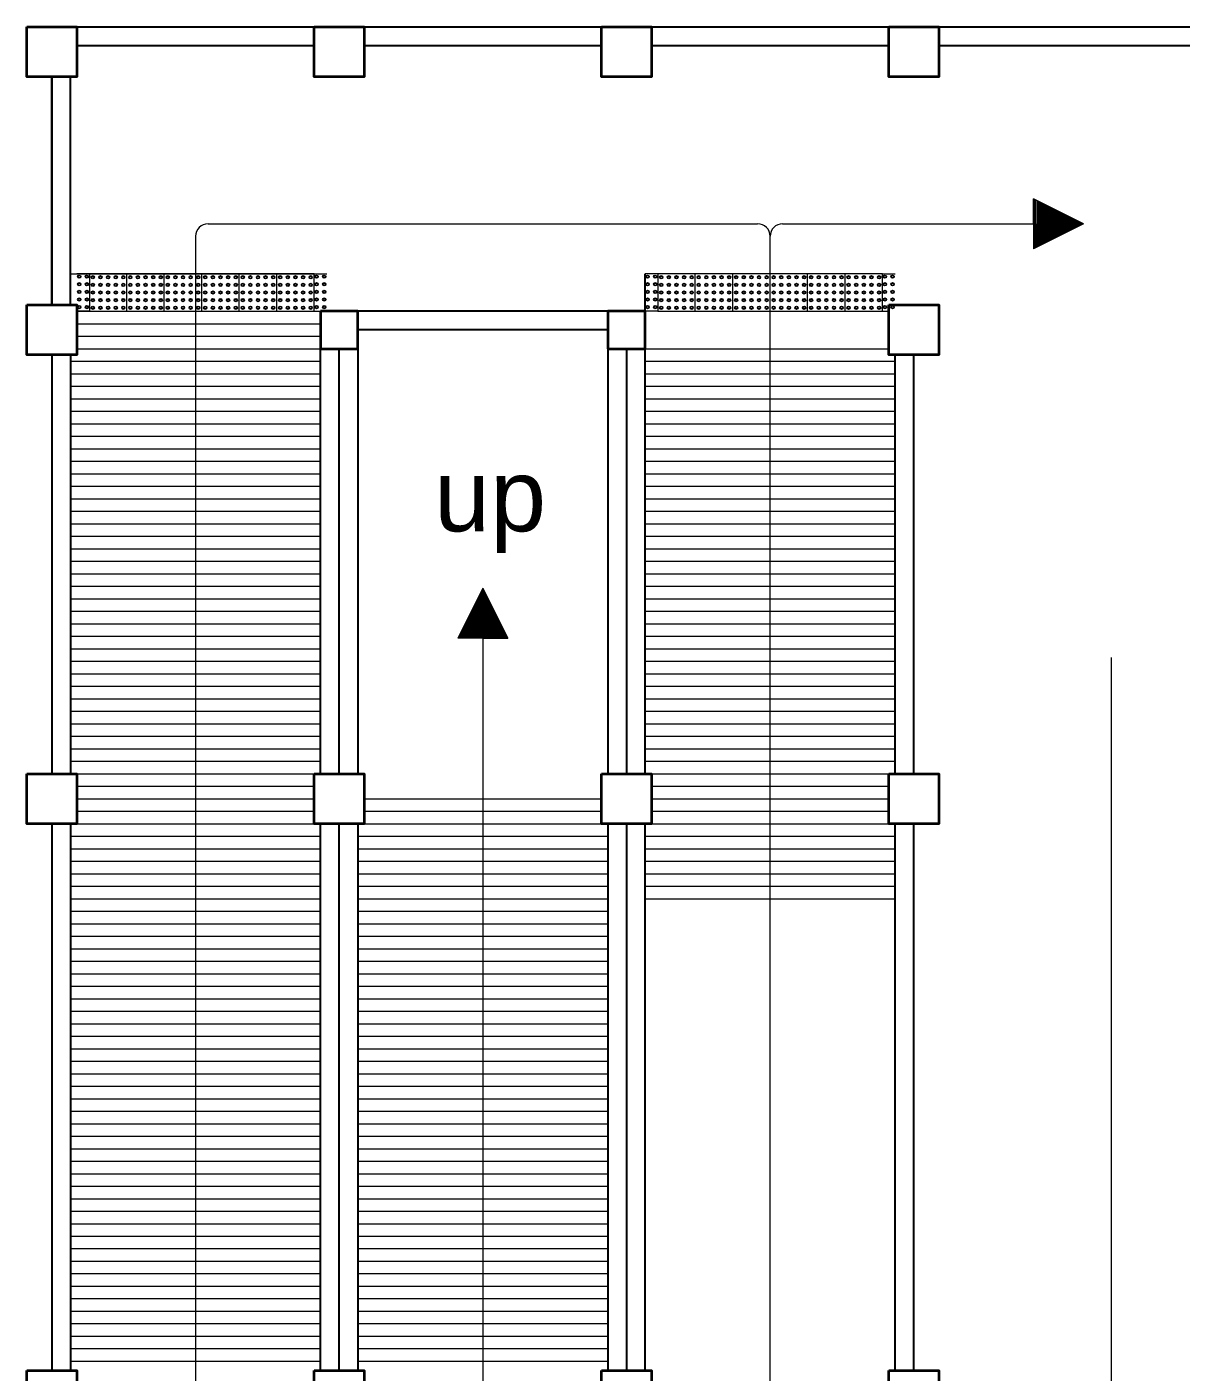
# Model space of a CAD drawing. Header units: millimetres. Extents: x 5 to 430, y 3 to 339.
# Drawn here: x 232.23 to 241.47, y 198.91 to 209.67 of the extents above; entities that cross this region are included whole.
import ezdxf

# ---------------------------------------------------------------- set-up
doc = ezdxf.new("R2010")
doc.units = ezdxf.units.MM
doc.header["$MEASUREMENT"] = 0
doc.styles.add('SWISSLT175', font='swissl.ttf', dxfattribs={"height": 0.175})

msp = doc.modelspace()

# ---------------------------------------------------------------- linework, layer by layer
at = {"color": 8, "lineweight": 25}
for p, q in [((232.631, 209.668), (237.231, 209.668)), ((237.231, 209.668), (242.531, 209.668)), ((232.631, 209.518), (234.531, 209.518)), ((234.931, 209.518), (236.831, 209.518)), ((237.231, 209.518), (239.131, 209.518)), ((239.531, 209.518), (242.531, 209.518)), ((232.431, 209.268), (232.431, 207.443)), ((232.431, 207.443), (232.431, 209.268)), ((232.581, 207.443), (232.581, 209.268)), ((237.181, 203.693), (237.181, 207.693)), ((236.881, 207.393), (234.881, 207.393)), ((236.881, 207.393), (236.881, 203.693)), ((236.881, 207.243), (234.881, 207.243)), ((234.581, 203.693), (234.581, 207.093)), ((234.731, 203.693), (234.731, 207.093)), ((234.881, 207.093), (234.881, 203.693)), ((237.031, 207.093), (237.031, 203.693)), ((232.431, 207.043), (232.431, 203.693)), ((232.581, 207.043), (232.581, 203.693)), ((239.181, 203.693), (239.181, 207.043)), ((239.331, 203.693), (239.331, 207.043)), ((232.431, 203.293), (232.431, 198.918)), ((232.581, 203.293), (232.581, 198.918)), ((234.581, 198.918), (234.581, 203.293)), ((234.731, 198.918), (234.731, 203.293)), ((234.881, 203.293), (234.881, 198.918)), ((236.881, 203.293), (236.881, 198.918)), ((237.031, 203.293), (237.031, 198.918)), ((237.181, 198.918), (237.181, 203.293)), ((239.181, 198.918), (239.181, 203.293)), ((239.331, 198.918), (239.331, 203.293))]:
    msp.add_line(p, q, dxfattribs=at)
at = {"color": 8, "lineweight": 9}
for p, q in [((240.289, 208.093), (240.289, 208.293)), ((240.689, 208.093), (240.289, 208.293)), ((240.299, 208.093), (240.299, 208.288)), ((240.309, 208.093), (240.309, 208.283)), ((240.319, 208.278), (240.319, 208.093)), ((240.329, 208.273), (240.329, 208.093)), ((240.339, 208.268), (240.339, 208.093)), ((240.349, 208.263), (240.349, 208.093)), ((240.359, 208.258), (240.359, 208.093)), ((240.369, 208.253), (240.369, 208.093)), ((240.379, 208.248), (240.379, 208.093)), ((240.379, 208.248), (240.379, 208.093)), ((240.389, 208.243), (240.389, 208.093)), ((240.399, 208.238), (240.399, 208.093)), ((240.409, 208.233), (240.409, 208.093)), ((240.419, 208.228), (240.419, 208.093)), ((240.429, 208.223), (240.429, 208.093)), ((240.439, 208.218), (240.439, 208.093)), ((240.449, 208.213), (240.449, 208.093)), ((240.459, 208.208), (240.459, 208.093)), ((240.469, 208.203), (240.469, 208.093)), ((240.479, 208.198), (240.479, 208.093)), ((240.489, 208.193), (240.489, 208.093)), ((240.499, 208.188), (240.499, 208.093)), ((240.509, 208.183), (240.509, 208.093)), ((240.519, 208.178), (240.519, 208.093)), ((240.529, 208.173), (240.529, 208.093)), ((240.539, 208.168), (240.539, 208.093)), ((240.549, 208.163), (240.549, 208.093)), ((240.559, 208.158), (240.559, 208.093)), ((240.569, 208.153), (240.569, 208.093)), ((240.579, 208.148), (240.579, 208.093)), ((233.681, 208.093), (238.081, 208.093)), ((238.281, 208.093), (240.289, 208.093)), ((240.289, 208.093), (240.289, 207.893)), ((240.689, 208.093), (240.289, 207.893)), ((240.299, 208.093), (240.299, 207.898)), ((240.309, 208.093), (240.309, 207.903)), ((240.319, 208.093), (240.319, 207.908)), ((240.329, 208.093), (240.329, 207.913)), ((240.339, 208.093), (240.339, 207.918)), ((240.349, 208.093), (240.349, 207.923)), ((240.359, 208.093), (240.359, 207.928)), ((240.369, 208.093), (240.369, 207.933)), ((240.379, 208.093), (240.379, 207.938)), ((240.379, 208.093), (240.379, 207.938)), ((240.389, 208.093), (240.389, 207.943)), ((240.399, 208.093), (240.399, 207.948)), ((240.409, 208.093), (240.409, 207.953)), ((240.419, 208.093), (240.419, 207.958)), ((240.429, 208.093), (240.429, 207.963)), ((240.439, 208.093), (240.439, 207.968)), ((240.449, 208.093), (240.449, 207.973)), ((240.459, 208.093), (240.459, 207.978)), ((240.469, 208.093), (240.469, 207.983)), ((240.479, 208.093), (240.479, 207.988)), ((240.489, 208.093), (240.489, 207.993)), ((240.499, 208.093), (240.499, 207.998)), ((240.509, 208.093), (240.509, 208.003)), ((240.519, 208.093), (240.519, 208.008)), ((240.529, 208.093), (240.529, 208.013)), ((240.539, 208.093), (240.539, 208.018)), ((240.549, 208.093), (240.549, 208.023)), ((240.559, 208.093), (240.559, 208.028)), ((240.569, 208.093), (240.569, 208.033)), ((240.579, 208.093), (240.579, 208.038)), ((240.589, 208.143), (240.589, 208.093)), ((240.589, 208.093), (240.589, 208.043)), ((240.599, 208.138), (240.599, 208.093)), ((240.599, 208.093), (240.599, 208.048)), ((240.609, 208.133), (240.609, 208.093)), ((240.609, 208.093), (240.609, 208.053)), ((240.619, 208.128), (240.619, 208.093)), ((240.619, 208.093), (240.619, 208.058)), ((240.629, 208.123), (240.629, 208.093)), ((240.629, 208.093), (240.629, 208.063)), ((240.639, 208.118), (240.639, 208.093)), ((240.639, 208.093), (240.639, 208.068)), ((240.649, 208.113), (240.649, 208.093)), ((240.649, 208.093), (240.649, 208.073)), ((240.659, 208.108), (240.659, 208.093)), ((240.659, 208.093), (240.659, 208.078)), ((240.669, 208.103), (240.669, 208.093)), ((240.669, 208.093), (240.669, 208.083)), ((240.679, 208.098), (240.679, 208.093)), ((240.679, 208.093), (240.679, 208.088)), ((233.581, 207.993), (233.581, 194.793)), ((238.181, 195.093), (238.181, 207.993)), ((232.581, 207.693), (234.581, 207.693)), ((232.731, 207.693), (232.631, 207.693)), ((233.031, 207.693), (232.731, 207.693)), ((232.731, 207.693), (232.731, 207.393)), ((233.031, 207.393), (233.031, 207.693)), ((233.331, 207.693), (233.031, 207.693)), ((233.331, 207.393), (233.331, 207.693)), ((233.631, 207.693), (233.331, 207.693)), ((233.631, 207.393), (233.631, 207.693)), ((233.931, 207.693), (233.631, 207.693)), ((233.931, 207.393), (233.931, 207.693)), ((234.231, 207.693), (233.931, 207.693)), ((234.231, 207.393), (234.231, 207.693)), ((234.531, 207.693), (234.231, 207.693)), ((234.531, 207.393), (234.531, 207.693)), ((234.531, 207.693), (234.631, 207.693)), ((237.281, 207.693), (237.181, 207.693)), ((237.581, 207.693), (237.281, 207.693)), ((237.281, 207.693), (237.281, 207.393)), ((237.581, 207.393), (237.581, 207.693)), ((237.881, 207.693), (237.581, 207.693)), ((237.881, 207.393), (237.881, 207.693)), ((238.181, 207.693), (237.881, 207.693)), ((238.181, 207.393), (238.181, 207.693)), ((238.481, 207.693), (238.181, 207.693)), ((238.481, 207.393), (238.481, 207.693)), ((238.781, 207.693), (238.481, 207.693)), ((238.781, 207.393), (238.781, 207.693)), ((239.081, 207.693), (238.781, 207.693)), ((239.081, 207.393), (239.081, 207.693)), ((239.081, 207.693), (239.181, 207.693)), ((232.731, 207.393), (232.631, 207.393)), ((232.631, 207.393), (234.531, 207.393)), ((232.631, 207.293), (234.581, 207.293)), ((232.731, 207.393), (233.031, 207.393)), ((233.031, 207.393), (233.331, 207.393)), ((233.331, 207.393), (233.631, 207.393)), ((233.631, 207.393), (233.931, 207.393)), ((233.931, 207.393), (234.231, 207.393)), ((234.231, 207.393), (234.531, 207.393)), ((234.531, 207.393), (234.581, 207.393)), ((237.281, 207.393), (237.181, 207.393)), ((237.281, 207.393), (237.581, 207.393)), ((237.581, 207.393), (237.881, 207.393)), ((237.881, 207.393), (238.181, 207.393)), ((238.181, 207.393), (238.481, 207.393)), ((238.481, 207.393), (238.781, 207.393)), ((238.781, 207.393), (239.081, 207.393)), ((239.081, 207.393), (239.131, 207.393)), ((232.631, 207.193), (234.581, 207.193)), ((232.631, 207.093), (234.581, 207.093)), ((237.181, 207.093), (239.131, 207.093)), ((232.581, 206.993), (234.581, 206.993)), ((237.181, 206.993), (239.181, 206.993)), ((232.581, 206.893), (234.581, 206.893)), ((237.181, 206.893), (239.181, 206.893)), ((232.581, 206.793), (234.581, 206.793)), ((237.181, 206.793), (239.181, 206.793)), ((232.581, 206.693), (234.581, 206.693)), ((237.181, 206.693), (239.181, 206.693)), ((232.581, 206.593), (234.581, 206.593)), ((237.181, 206.593), (239.181, 206.593)), ((232.581, 206.493), (234.581, 206.493)), ((237.181, 206.493), (239.181, 206.493)), ((232.581, 206.393), (234.581, 206.393)), ((237.181, 206.393), (239.181, 206.393)), ((232.581, 206.293), (234.581, 206.293)), ((237.181, 206.293), (239.181, 206.293)), ((232.581, 206.193), (234.581, 206.193)), ((237.181, 206.193), (239.181, 206.193)), ((232.581, 206.093), (234.581, 206.093)), ((237.181, 206.093), (239.181, 206.093)), ((232.581, 205.993), (234.581, 205.993)), ((232.581, 205.893), (234.581, 205.893)), ((237.181, 205.993), (239.181, 205.993)), ((237.181, 205.893), (239.181, 205.893)), ((232.581, 205.793), (234.581, 205.793)), ((237.181, 205.793), (239.181, 205.793)), ((232.581, 205.693), (234.581, 205.693)), ((237.181, 205.693), (239.181, 205.693)), ((232.581, 205.593), (234.581, 205.593)), ((237.181, 205.593), (239.181, 205.593)), ((232.581, 205.493), (234.581, 205.493)), ((237.181, 205.493), (239.181, 205.493)), ((232.581, 205.393), (234.581, 205.393)), ((237.181, 205.393), (239.181, 205.393)), ((232.581, 205.293), (234.581, 205.293)), ((237.181, 205.293), (239.181, 205.293)), ((232.581, 205.193), (234.581, 205.193)), ((235.881, 205.177), (235.681, 204.777)), ((235.861, 205.137), (235.881, 205.137)), ((235.866, 205.147), (235.881, 205.147)), ((235.871, 205.157), (235.881, 205.157)), ((235.876, 205.167), (235.881, 205.167)), ((235.881, 205.177), (235.881, 194.193)), ((235.881, 205.177), (236.081, 204.777)), ((235.881, 205.167), (235.886, 205.167)), ((235.881, 205.157), (235.891, 205.157)), ((235.881, 205.147), (235.896, 205.147)), ((235.881, 205.137), (235.901, 205.137)), ((237.181, 205.193), (239.181, 205.193)), ((232.581, 205.093), (234.581, 205.093)), ((235.806, 205.027), (235.881, 205.027)), ((235.811, 205.037), (235.881, 205.037)), ((235.816, 205.047), (235.881, 205.047)), ((235.821, 205.057), (235.881, 205.057)), ((235.826, 205.067), (235.881, 205.067)), ((235.831, 205.077), (235.881, 205.077)), ((235.836, 205.087), (235.881, 205.087)), ((235.841, 205.097), (235.881, 205.097)), ((235.846, 205.107), (235.881, 205.107)), ((235.851, 205.117), (235.881, 205.117)), ((235.856, 205.127), (235.881, 205.127)), ((235.881, 205.127), (235.906, 205.127)), ((235.881, 205.117), (235.911, 205.117)), ((235.881, 205.107), (235.916, 205.107)), ((235.881, 205.097), (235.921, 205.097)), ((235.881, 205.087), (235.926, 205.087)), ((235.881, 205.077), (235.931, 205.077)), ((235.881, 205.067), (235.936, 205.067)), ((235.881, 205.057), (235.941, 205.057)), ((235.881, 205.047), (235.946, 205.047)), ((235.881, 205.037), (235.951, 205.037)), ((235.881, 205.027), (235.956, 205.027)), ((237.181, 205.093), (239.181, 205.093)), ((232.581, 204.993), (234.581, 204.993)), ((235.756, 204.927), (235.881, 204.927)), ((235.761, 204.937), (235.881, 204.937)), ((235.766, 204.947), (235.881, 204.947)), ((235.771, 204.957), (235.881, 204.957)), ((235.776, 204.967), (235.881, 204.967)), ((235.781, 204.977), (235.881, 204.977)), ((235.786, 204.987), (235.881, 204.987)), ((235.791, 204.997), (235.881, 204.997)), ((235.796, 205.007), (235.881, 205.007)), ((235.801, 205.017), (235.881, 205.017)), ((235.881, 205.017), (235.961, 205.017)), ((235.881, 205.007), (235.966, 205.007)), ((235.881, 204.997), (235.971, 204.997)), ((235.881, 204.987), (235.976, 204.987)), ((235.881, 204.977), (235.981, 204.977)), ((235.881, 204.967), (235.986, 204.967)), ((235.881, 204.957), (235.991, 204.957)), ((235.881, 204.947), (235.996, 204.947)), ((235.881, 204.937), (236.001, 204.937)), ((235.881, 204.927), (236.006, 204.927)), ((237.181, 204.993), (239.181, 204.993)), ((232.581, 204.893), (234.581, 204.893)), ((235.701, 204.817), (235.881, 204.817)), ((235.706, 204.827), (235.881, 204.827)), ((235.711, 204.837), (235.881, 204.837)), ((235.716, 204.847), (235.881, 204.847)), ((235.721, 204.857), (235.881, 204.857)), ((235.726, 204.867), (235.881, 204.867)), ((235.726, 204.867), (235.881, 204.867)), ((235.731, 204.877), (235.881, 204.877)), ((235.736, 204.887), (235.881, 204.887)), ((235.741, 204.897), (235.881, 204.897)), ((235.746, 204.907), (235.881, 204.907)), ((235.751, 204.917), (235.881, 204.917)), ((235.881, 204.917), (236.011, 204.917)), ((235.881, 204.907), (236.016, 204.907)), ((235.881, 204.897), (236.021, 204.897)), ((235.881, 204.887), (236.026, 204.887)), ((235.881, 204.877), (236.031, 204.877)), ((235.881, 204.867), (236.036, 204.867)), ((235.881, 204.867), (236.036, 204.867)), ((235.881, 204.857), (236.041, 204.857)), ((235.881, 204.847), (236.046, 204.847)), ((235.881, 204.837), (236.051, 204.837)), ((235.881, 204.827), (236.056, 204.827)), ((235.881, 204.817), (236.061, 204.817)), ((237.181, 204.893), (239.181, 204.893)), ((232.581, 204.793), (234.581, 204.793)), ((235.881, 204.777), (235.681, 204.777)), ((235.881, 204.787), (235.686, 204.787)), ((235.881, 204.797), (235.691, 204.797)), ((235.696, 204.807), (235.881, 204.807)), ((235.881, 204.807), (236.066, 204.807)), ((235.881, 204.797), (236.071, 204.797)), ((235.881, 204.787), (236.076, 204.787)), ((235.881, 204.777), (236.081, 204.777)), ((237.181, 204.793), (239.181, 204.793)), ((232.581, 204.693), (234.581, 204.693)), ((237.181, 204.693), (239.181, 204.693)), ((240.911, 204.624), (240.911, 197.307)), ((232.581, 204.593), (234.581, 204.593)), ((232.581, 204.493), (234.581, 204.493)), ((237.181, 204.593), (239.181, 204.593)), ((237.181, 204.493), (239.181, 204.493)), ((232.581, 204.393), (234.581, 204.393)), ((237.181, 204.393), (239.181, 204.393)), ((232.581, 204.293), (234.581, 204.293)), ((237.181, 204.293), (239.181, 204.293)), ((232.581, 204.193), (234.581, 204.193)), ((237.181, 204.193), (239.181, 204.193)), ((232.581, 204.093), (234.581, 204.093)), ((237.181, 204.093), (239.181, 204.093)), ((232.581, 203.993), (234.581, 203.993)), ((237.181, 203.993), (239.181, 203.993)), ((232.581, 203.893), (234.581, 203.893)), ((237.181, 203.893), (239.181, 203.893)), ((232.581, 203.793), (234.581, 203.793)), ((237.181, 203.793), (239.181, 203.793)), ((232.581, 203.693), (234.581, 203.693)), ((237.181, 203.693), (239.181, 203.693)), ((232.631, 203.593), (234.531, 203.593)), ((237.231, 203.593), (239.131, 203.593)), ((232.631, 203.493), (234.531, 203.493)), ((234.931, 203.493), (236.831, 203.493)), ((237.231, 203.493), (239.131, 203.493)), ((232.631, 203.393), (234.531, 203.393)), ((234.931, 203.393), (236.831, 203.393)), ((237.231, 203.393), (239.131, 203.393)), ((232.581, 203.293), (234.581, 203.293)), ((234.881, 203.293), (236.881, 203.293)), ((237.181, 203.293), (239.181, 203.293)), ((232.581, 203.193), (234.581, 203.193)), ((232.581, 203.093), (234.581, 203.093)), ((234.881, 203.193), (236.881, 203.193)), ((234.881, 203.093), (236.881, 203.093)), ((237.181, 203.193), (239.181, 203.193)), ((237.181, 203.093), (239.181, 203.093)), ((232.581, 202.993), (234.581, 202.993)), ((234.881, 202.993), (236.881, 202.993)), ((237.181, 202.993), (239.181, 202.993)), ((232.581, 202.893), (234.581, 202.893)), ((234.881, 202.893), (236.881, 202.893)), ((237.181, 202.893), (239.181, 202.893)), ((232.581, 202.793), (234.581, 202.793)), ((234.881, 202.793), (236.881, 202.793)), ((237.181, 202.793), (239.181, 202.793)), ((232.581, 202.693), (234.581, 202.693)), ((234.881, 202.693), (236.881, 202.693)), ((237.181, 202.693), (239.181, 202.693)), ((232.581, 202.593), (234.581, 202.593)), ((234.881, 202.593), (236.881, 202.593)), ((232.581, 202.493), (234.581, 202.493)), ((234.881, 202.493), (236.881, 202.493)), ((232.581, 202.393), (234.581, 202.393)), ((234.881, 202.393), (236.881, 202.393)), ((232.581, 202.293), (234.581, 202.293)), ((234.881, 202.293), (236.881, 202.293)), ((232.581, 202.193), (234.581, 202.193)), ((234.881, 202.193), (236.881, 202.193)), ((232.581, 202.093), (234.581, 202.093)), ((234.881, 202.093), (236.881, 202.093)), ((232.581, 201.993), (234.581, 201.993)), ((234.881, 201.993), (236.881, 201.993)), ((232.581, 201.893), (234.581, 201.893)), ((234.881, 201.893), (236.881, 201.893)), ((232.581, 201.793), (234.581, 201.793)), ((232.581, 201.693), (234.581, 201.693)), ((234.881, 201.793), (236.881, 201.793)), ((234.881, 201.693), (236.881, 201.693)), ((232.581, 201.593), (234.581, 201.593)), ((234.881, 201.593), (236.881, 201.593)), ((232.581, 201.493), (234.581, 201.493)), ((234.881, 201.493), (236.881, 201.493)), ((232.581, 201.393), (234.581, 201.393)), ((234.881, 201.393), (236.881, 201.393)), ((232.581, 201.293), (234.581, 201.293)), ((234.881, 201.293), (236.881, 201.293)), ((232.581, 201.193), (234.581, 201.193)), ((234.581, 201.243), (234.581, 200.943)), ((234.881, 200.943), (234.881, 201.243)), ((234.881, 201.193), (236.881, 201.193)), ((236.881, 201.243), (236.881, 200.943)), ((237.181, 200.943), (237.181, 201.243)), ((239.181, 201.243), (239.181, 200.943)), ((232.581, 201.093), (234.581, 201.093)), ((234.881, 201.093), (236.881, 201.093)), ((232.581, 200.993), (234.581, 200.993)), ((234.881, 200.993), (236.881, 200.993)), ((232.581, 200.893), (234.581, 200.893)), ((234.881, 200.893), (236.881, 200.893)), ((232.581, 200.793), (234.581, 200.793)), ((234.881, 200.793), (236.881, 200.793)), ((232.581, 200.693), (234.581, 200.693)), ((234.881, 200.693), (236.881, 200.693)), ((232.581, 200.593), (234.581, 200.593)), ((234.881, 200.593), (236.881, 200.593)), ((232.581, 200.493), (234.581, 200.493)), ((234.881, 200.493), (236.881, 200.493)), ((232.581, 200.393), (234.581, 200.393)), ((232.581, 200.293), (234.581, 200.293)), ((234.881, 200.393), (236.881, 200.393)), ((234.881, 200.293), (236.881, 200.293)), ((232.581, 200.193), (234.581, 200.193)), ((234.881, 200.193), (236.881, 200.193)), ((232.581, 200.093), (234.581, 200.093)), ((234.881, 200.093), (236.881, 200.093)), ((232.581, 199.993), (234.581, 199.993)), ((234.881, 199.993), (236.881, 199.993)), ((232.581, 199.893), (234.581, 199.893)), ((234.881, 199.893), (236.881, 199.893)), ((232.581, 199.793), (234.581, 199.793)), ((234.881, 199.793), (236.881, 199.793)), ((232.581, 199.693), (234.581, 199.693)), ((234.881, 199.693), (236.881, 199.693)), ((232.581, 199.593), (234.581, 199.593)), ((234.881, 199.593), (236.881, 199.593)), ((232.581, 199.493), (234.581, 199.493)), ((234.881, 199.493), (236.881, 199.493)), ((232.581, 199.393), (234.581, 199.393)), ((234.881, 199.393), (236.881, 199.393)), ((232.581, 199.293), (234.581, 199.293)), ((234.881, 199.293), (236.881, 199.293)), ((232.581, 199.193), (234.581, 199.193)), ((234.881, 199.193), (236.881, 199.193)), ((232.581, 199.093), (234.581, 199.093)), ((234.881, 199.093), (236.881, 199.093)), ((232.581, 198.993), (234.581, 198.993)), ((234.881, 198.993), (236.881, 198.993))]:
    msp.add_line(p, q, dxfattribs=at)
at = {"color": 8, "lineweight": 35}
for p, q in [((234.881, 207.393), (234.581, 207.393)), ((234.581, 207.393), (234.581, 207.093)), ((234.881, 207.093), (234.881, 207.393)), ((237.181, 207.393), (236.881, 207.393)), ((236.881, 207.393), (236.881, 207.093)), ((237.181, 207.093), (237.181, 207.393)), ((234.581, 207.093), (234.881, 207.093)), ((234.581, 207.093), (234.881, 207.093)), ((236.881, 207.093), (237.181, 207.093))]:
    msp.add_line(p, q, dxfattribs=at)
for points in [[(232.231, 209.668), (232.631, 209.668), (232.631, 209.268), (232.231, 209.268)], [(234.531, 209.668), (234.931, 209.668), (234.931, 209.268), (234.531, 209.268)], [(236.831, 209.668), (237.231, 209.668), (237.231, 209.268), (236.831, 209.268)], [(239.131, 209.668), (239.531, 209.668), (239.531, 209.268), (239.131, 209.268)], [(232.231, 207.443), (232.631, 207.443), (232.631, 207.043), (232.231, 207.043)], [(239.131, 207.443), (239.531, 207.443), (239.531, 207.043), (239.131, 207.043)], [(232.231, 203.693), (232.631, 203.693), (232.631, 203.293), (232.231, 203.293)], [(234.531, 203.693), (234.931, 203.693), (234.931, 203.293), (234.531, 203.293)], [(236.831, 203.693), (237.231, 203.693), (237.231, 203.293), (236.831, 203.293)], [(239.131, 203.693), (239.531, 203.693), (239.531, 203.293), (239.131, 203.293)], [(232.231, 198.918), (232.631, 198.918), (232.631, 198.518), (232.231, 198.518)], [(234.531, 198.918), (234.931, 198.918), (234.931, 198.518), (234.531, 198.518)], [(236.831, 198.918), (237.231, 198.918), (237.231, 198.518), (236.831, 198.518)], [(239.131, 198.918), (239.531, 198.918), (239.531, 198.518), (239.131, 198.518)]]:
    msp.add_lwpolyline(points, close=True, dxfattribs=at)
at = {"color": 8, "lineweight": 9}
for centre, radius in [((232.65, 207.67), 0.013), ((232.65, 207.609), 0.013), ((232.65, 207.67), 0.009), ((232.65, 207.609), 0.009), ((232.711, 207.67), 0.013), ((232.711, 207.609), 0.013), ((232.711, 207.67), 0.009), ((232.711, 207.609), 0.009), ((232.759, 207.665), 0.013), ((232.759, 207.604), 0.013), ((232.759, 207.665), 0.009), ((232.759, 207.604), 0.009), ((232.82, 207.665), 0.013), ((232.82, 207.604), 0.013), ((232.82, 207.665), 0.009), ((232.82, 207.604), 0.009), ((232.881, 207.665), 0.013), ((232.881, 207.604), 0.013), ((232.881, 207.665), 0.009), ((232.881, 207.604), 0.009), ((232.942, 207.665), 0.013), ((232.942, 207.604), 0.013), ((232.942, 207.665), 0.009), ((232.942, 207.604), 0.009), ((233.003, 207.665), 0.013), ((233.003, 207.604), 0.013), ((233.003, 207.665), 0.009), ((233.003, 207.604), 0.009), ((233.059, 207.665), 0.013), ((233.059, 207.604), 0.013), ((233.059, 207.665), 0.009), ((233.059, 207.604), 0.009), ((233.12, 207.665), 0.013), ((233.12, 207.604), 0.013), ((233.12, 207.665), 0.009), ((233.12, 207.604), 0.009), ((233.181, 207.665), 0.013), ((233.181, 207.604), 0.013), ((233.181, 207.665), 0.009), ((233.181, 207.604), 0.009), ((233.242, 207.665), 0.013), ((233.242, 207.604), 0.013), ((233.242, 207.665), 0.009), ((233.242, 207.604), 0.009), ((233.303, 207.665), 0.013), ((233.303, 207.604), 0.013), ((233.303, 207.665), 0.009), ((233.303, 207.604), 0.009), ((233.359, 207.665), 0.013), ((233.359, 207.604), 0.013), ((233.359, 207.665), 0.009), ((233.359, 207.604), 0.009), ((233.42, 207.665), 0.013), ((233.42, 207.604), 0.013), ((233.42, 207.665), 0.009), ((233.42, 207.604), 0.009), ((233.481, 207.665), 0.013), ((233.481, 207.604), 0.013), ((233.481, 207.665), 0.009), ((233.481, 207.604), 0.009), ((233.542, 207.665), 0.013), ((233.542, 207.604), 0.013), ((233.542, 207.665), 0.009), ((233.542, 207.604), 0.009), ((233.603, 207.665), 0.013), ((233.603, 207.604), 0.013), ((233.603, 207.665), 0.009), ((233.603, 207.604), 0.009), ((233.659, 207.665), 0.013), ((233.659, 207.604), 0.013), ((233.659, 207.665), 0.009), ((233.659, 207.604), 0.009), ((233.72, 207.665), 0.013), ((233.72, 207.604), 0.013), ((233.72, 207.665), 0.009), ((233.72, 207.604), 0.009), ((233.781, 207.665), 0.013), ((233.781, 207.604), 0.013), ((233.781, 207.665), 0.009), ((233.781, 207.604), 0.009), ((233.842, 207.665), 0.013), ((233.842, 207.604), 0.013), ((233.842, 207.665), 0.009), ((233.842, 207.604), 0.009), ((233.903, 207.665), 0.013), ((233.903, 207.604), 0.013), ((233.903, 207.665), 0.009), ((233.903, 207.604), 0.009), ((233.959, 207.665), 0.013), ((233.959, 207.604), 0.013), ((233.959, 207.665), 0.009), ((233.959, 207.604), 0.009), ((234.02, 207.665), 0.013), ((234.02, 207.604), 0.013), ((234.02, 207.665), 0.009), ((234.02, 207.604), 0.009), ((234.081, 207.665), 0.013), ((234.081, 207.604), 0.013), ((234.081, 207.665), 0.009), ((234.081, 207.604), 0.009), ((234.142, 207.665), 0.013), ((234.142, 207.604), 0.013), ((234.142, 207.665), 0.009), ((234.142, 207.604), 0.009), ((234.203, 207.665), 0.013), ((234.203, 207.604), 0.013), ((234.203, 207.665), 0.009), ((234.203, 207.604), 0.009), ((234.259, 207.665), 0.013), ((234.259, 207.604), 0.013), ((234.259, 207.665), 0.009), ((234.259, 207.604), 0.009), ((234.32, 207.665), 0.013), ((234.32, 207.604), 0.013), ((234.32, 207.665), 0.009), ((234.32, 207.604), 0.009), ((234.381, 207.665), 0.013), ((234.381, 207.604), 0.013), ((234.381, 207.665), 0.009), ((234.381, 207.604), 0.009), ((234.442, 207.665), 0.013), ((234.442, 207.604), 0.013), ((234.442, 207.665), 0.009), ((234.442, 207.604), 0.009), ((234.503, 207.665), 0.013), ((234.503, 207.604), 0.013), ((234.503, 207.665), 0.009), ((234.503, 207.604), 0.009), ((234.55, 207.67), 0.013), ((234.55, 207.609), 0.013), ((234.55, 207.67), 0.009), ((234.55, 207.609), 0.009), ((234.611, 207.67), 0.013), ((234.611, 207.609), 0.013), ((234.611, 207.67), 0.009), ((234.611, 207.609), 0.009), ((237.2, 207.67), 0.013), ((237.2, 207.609), 0.013), ((237.2, 207.67), 0.009), ((237.2, 207.609), 0.009), ((237.261, 207.67), 0.013), ((237.261, 207.609), 0.013), ((237.261, 207.67), 0.009), ((237.261, 207.609), 0.009), ((237.309, 207.665), 0.013), ((237.309, 207.604), 0.013), ((237.309, 207.665), 0.009), ((237.309, 207.604), 0.009), ((237.37, 207.665), 0.013), ((237.37, 207.604), 0.013), ((237.37, 207.665), 0.009), ((237.37, 207.604), 0.009), ((237.431, 207.665), 0.013), ((237.431, 207.604), 0.013), ((237.431, 207.665), 0.009), ((237.431, 207.604), 0.009), ((237.492, 207.665), 0.013), ((237.492, 207.604), 0.013), ((237.492, 207.665), 0.009), ((237.492, 207.604), 0.009), ((237.553, 207.665), 0.013), ((237.553, 207.604), 0.013), ((237.553, 207.665), 0.009), ((237.553, 207.604), 0.009), ((237.609, 207.665), 0.013), ((237.609, 207.604), 0.013), ((237.609, 207.665), 0.009), ((237.609, 207.604), 0.009), ((237.67, 207.665), 0.013), ((237.67, 207.604), 0.013), ((237.67, 207.665), 0.009), ((237.67, 207.604), 0.009), ((237.731, 207.665), 0.013), ((237.731, 207.604), 0.013), ((237.731, 207.665), 0.009), ((237.731, 207.604), 0.009), ((237.792, 207.665), 0.013), ((237.792, 207.604), 0.013), ((237.792, 207.665), 0.009), ((237.792, 207.604), 0.009), ((237.853, 207.665), 0.013), ((237.853, 207.604), 0.013), ((237.853, 207.665), 0.009), ((237.853, 207.604), 0.009), ((237.909, 207.665), 0.013), ((237.909, 207.604), 0.013), ((237.909, 207.665), 0.009), ((237.909, 207.604), 0.009), ((237.97, 207.665), 0.013), ((237.97, 207.604), 0.013), ((237.97, 207.665), 0.009), ((237.97, 207.604), 0.009), ((238.031, 207.665), 0.013), ((238.031, 207.604), 0.013), ((238.031, 207.665), 0.009), ((238.031, 207.604), 0.009), ((238.092, 207.665), 0.013), ((238.092, 207.604), 0.013), ((238.092, 207.665), 0.009), ((238.092, 207.604), 0.009), ((238.153, 207.665), 0.013), ((238.153, 207.604), 0.013), ((238.153, 207.665), 0.009), ((238.153, 207.604), 0.009), ((238.209, 207.665), 0.013), ((238.209, 207.604), 0.013), ((238.209, 207.665), 0.009), ((238.209, 207.604), 0.009), ((238.27, 207.665), 0.013), ((238.27, 207.604), 0.013), ((238.27, 207.665), 0.009), ((238.27, 207.604), 0.009), ((238.331, 207.665), 0.013), ((238.331, 207.604), 0.013), ((238.331, 207.665), 0.009), ((238.331, 207.604), 0.009), ((238.392, 207.665), 0.013), ((238.392, 207.604), 0.013), ((238.392, 207.665), 0.009), ((238.392, 207.604), 0.009), ((238.453, 207.665), 0.013), ((238.453, 207.604), 0.013), ((238.453, 207.665), 0.009), ((238.453, 207.604), 0.009), ((238.509, 207.665), 0.013), ((238.509, 207.604), 0.013), ((238.509, 207.665), 0.009), ((238.509, 207.604), 0.009), ((238.57, 207.665), 0.013), ((238.57, 207.604), 0.013), ((238.57, 207.665), 0.009), ((238.57, 207.604), 0.009), ((238.631, 207.665), 0.013), ((238.631, 207.604), 0.013), ((238.631, 207.665), 0.009), ((238.631, 207.604), 0.009), ((238.692, 207.665), 0.013), ((238.692, 207.604), 0.013), ((238.692, 207.665), 0.009), ((238.692, 207.604), 0.009), ((238.753, 207.665), 0.013), ((238.753, 207.604), 0.013), ((238.753, 207.665), 0.009), ((238.753, 207.604), 0.009), ((238.809, 207.665), 0.013), ((238.809, 207.604), 0.013), ((238.809, 207.665), 0.009), ((238.809, 207.604), 0.009), ((238.87, 207.665), 0.013), ((238.87, 207.604), 0.013), ((238.87, 207.665), 0.009), ((238.87, 207.604), 0.009), ((238.931, 207.665), 0.013), ((238.931, 207.604), 0.013), ((238.931, 207.665), 0.009), ((238.931, 207.604), 0.009), ((238.992, 207.665), 0.013), ((238.992, 207.604), 0.013), ((238.992, 207.665), 0.009), ((238.992, 207.604), 0.009), ((239.053, 207.665), 0.013), ((239.053, 207.604), 0.013), ((239.053, 207.665), 0.009), ((239.053, 207.604), 0.009), ((239.1, 207.67), 0.013), ((239.1, 207.609), 0.013), ((239.1, 207.67), 0.009), ((239.1, 207.609), 0.009), ((239.161, 207.67), 0.013), ((239.161, 207.609), 0.013), ((239.161, 207.67), 0.009), ((239.161, 207.609), 0.009), ((232.65, 207.548), 0.013), ((232.65, 207.548), 0.009), ((232.711, 207.548), 0.013), ((232.711, 207.548), 0.009), ((232.759, 207.543), 0.013), ((232.759, 207.543), 0.009), ((232.82, 207.543), 0.013), ((232.82, 207.543), 0.009), ((232.881, 207.543), 0.013), ((232.881, 207.543), 0.009), ((232.942, 207.543), 0.013), ((232.942, 207.543), 0.009), ((233.003, 207.543), 0.013), ((233.003, 207.543), 0.009), ((233.059, 207.543), 0.013), ((233.059, 207.543), 0.009), ((233.12, 207.543), 0.013), ((233.12, 207.543), 0.009), ((233.181, 207.543), 0.013), ((233.181, 207.543), 0.009), ((233.242, 207.543), 0.013), ((233.242, 207.543), 0.009), ((233.303, 207.543), 0.013), ((233.303, 207.543), 0.009), ((233.359, 207.543), 0.013), ((233.359, 207.543), 0.009), ((233.42, 207.543), 0.013), ((233.42, 207.543), 0.009), ((233.481, 207.543), 0.013), ((233.481, 207.543), 0.009), ((233.542, 207.543), 0.013), ((233.542, 207.543), 0.009), ((233.603, 207.543), 0.013), ((233.603, 207.543), 0.009), ((233.659, 207.543), 0.013), ((233.659, 207.543), 0.009), ((233.72, 207.543), 0.013), ((233.72, 207.543), 0.009), ((233.781, 207.543), 0.013), ((233.781, 207.543), 0.009), ((233.842, 207.543), 0.013), ((233.842, 207.543), 0.009), ((233.903, 207.543), 0.013), ((233.903, 207.543), 0.009), ((233.959, 207.543), 0.013), ((233.959, 207.543), 0.009), ((234.02, 207.543), 0.013), ((234.02, 207.543), 0.009), ((234.081, 207.543), 0.013), ((234.081, 207.543), 0.009), ((234.142, 207.543), 0.013), ((234.142, 207.543), 0.009), ((234.203, 207.543), 0.013), ((234.203, 207.543), 0.009), ((234.259, 207.543), 0.013), ((234.259, 207.543), 0.009), ((234.32, 207.543), 0.013), ((234.32, 207.543), 0.009), ((234.381, 207.543), 0.013), ((234.381, 207.543), 0.009), ((234.442, 207.543), 0.013), ((234.442, 207.543), 0.009), ((234.503, 207.543), 0.013), ((234.503, 207.543), 0.009), ((234.55, 207.548), 0.013), ((234.55, 207.548), 0.009), ((234.611, 207.548), 0.013), ((234.611, 207.548), 0.009), ((237.2, 207.548), 0.013), ((237.2, 207.548), 0.009), ((237.261, 207.548), 0.013), ((237.261, 207.548), 0.009), ((237.309, 207.543), 0.013), ((237.309, 207.543), 0.009), ((237.37, 207.543), 0.013), ((237.37, 207.543), 0.009), ((237.431, 207.543), 0.013), ((237.431, 207.543), 0.009), ((237.492, 207.543), 0.013), ((237.492, 207.543), 0.009), ((237.553, 207.543), 0.013), ((237.553, 207.543), 0.009), ((237.609, 207.543), 0.013), ((237.609, 207.543), 0.009), ((237.67, 207.543), 0.013), ((237.67, 207.543), 0.009), ((237.731, 207.543), 0.013), ((237.731, 207.543), 0.009), ((237.792, 207.543), 0.013), ((237.792, 207.543), 0.009), ((237.853, 207.543), 0.013), ((237.853, 207.543), 0.009), ((237.909, 207.543), 0.013), ((237.909, 207.543), 0.009), ((237.97, 207.543), 0.013), ((237.97, 207.543), 0.009), ((238.031, 207.543), 0.013), ((238.031, 207.543), 0.009), ((238.092, 207.543), 0.013), ((238.092, 207.543), 0.009), ((238.153, 207.543), 0.013), ((238.153, 207.543), 0.009), ((238.209, 207.543), 0.013), ((238.209, 207.543), 0.009), ((238.27, 207.543), 0.013), ((238.27, 207.543), 0.009), ((238.331, 207.543), 0.013), ((238.331, 207.543), 0.009), ((238.392, 207.543), 0.013), ((238.392, 207.543), 0.009), ((238.453, 207.543), 0.013), ((238.453, 207.543), 0.009), ((238.509, 207.543), 0.013), ((238.509, 207.543), 0.009), ((238.57, 207.543), 0.013), ((238.57, 207.543), 0.009), ((238.631, 207.543), 0.013), ((238.631, 207.543), 0.009), ((238.692, 207.543), 0.013), ((238.692, 207.543), 0.009), ((238.753, 207.543), 0.013), ((238.753, 207.543), 0.009), ((238.809, 207.543), 0.013), ((238.809, 207.543), 0.009), ((238.87, 207.543), 0.013), ((238.87, 207.543), 0.009), ((238.931, 207.543), 0.013), ((238.931, 207.543), 0.009), ((238.992, 207.543), 0.013), ((238.992, 207.543), 0.009), ((239.053, 207.543), 0.013), ((239.053, 207.543), 0.009), ((239.1, 207.548), 0.013), ((239.1, 207.548), 0.009), ((239.161, 207.548), 0.013), ((239.161, 207.548), 0.009), ((232.65, 207.487), 0.013), ((232.65, 207.426), 0.013), ((232.65, 207.487), 0.009), ((232.65, 207.426), 0.009), ((232.711, 207.487), 0.013), ((232.711, 207.426), 0.013), ((232.711, 207.487), 0.009), ((232.711, 207.426), 0.009), ((232.759, 207.482), 0.013), ((232.759, 207.421), 0.013), ((232.759, 207.482), 0.009), ((232.759, 207.421), 0.009), ((232.82, 207.482), 0.013), ((232.82, 207.421), 0.013), ((232.82, 207.482), 0.009), ((232.82, 207.421), 0.009), ((232.881, 207.482), 0.013), ((232.881, 207.421), 0.013), ((232.881, 207.482), 0.009), ((232.881, 207.421), 0.009), ((232.942, 207.482), 0.013), ((232.942, 207.421), 0.013), ((232.942, 207.482), 0.009), ((232.942, 207.421), 0.009), ((233.003, 207.482), 0.013), ((233.003, 207.421), 0.013), ((233.003, 207.482), 0.009), ((233.003, 207.421), 0.009), ((233.059, 207.482), 0.013), ((233.059, 207.421), 0.013), ((233.059, 207.482), 0.009), ((233.059, 207.421), 0.009), ((233.12, 207.482), 0.013), ((233.12, 207.421), 0.013), ((233.12, 207.482), 0.009), ((233.12, 207.421), 0.009), ((233.181, 207.482), 0.013), ((233.181, 207.421), 0.013), ((233.181, 207.482), 0.009), ((233.181, 207.421), 0.009), ((233.242, 207.482), 0.013), ((233.242, 207.421), 0.013), ((233.242, 207.482), 0.009), ((233.242, 207.421), 0.009), ((233.303, 207.482), 0.013), ((233.303, 207.421), 0.013), ((233.303, 207.482), 0.009), ((233.303, 207.421), 0.009), ((233.359, 207.482), 0.013), ((233.359, 207.421), 0.013), ((233.359, 207.482), 0.009), ((233.359, 207.421), 0.009), ((233.42, 207.482), 0.013), ((233.42, 207.421), 0.013), ((233.42, 207.482), 0.009), ((233.42, 207.421), 0.009), ((233.481, 207.482), 0.013), ((233.481, 207.421), 0.013), ((233.481, 207.482), 0.009), ((233.481, 207.421), 0.009), ((233.542, 207.482), 0.013), ((233.542, 207.421), 0.013), ((233.542, 207.482), 0.009), ((233.542, 207.421), 0.009), ((233.603, 207.482), 0.013), ((233.603, 207.421), 0.013), ((233.603, 207.482), 0.009), ((233.603, 207.421), 0.009), ((233.659, 207.482), 0.013), ((233.659, 207.421), 0.013), ((233.659, 207.482), 0.009), ((233.659, 207.421), 0.009), ((233.72, 207.482), 0.013), ((233.72, 207.421), 0.013), ((233.72, 207.482), 0.009), ((233.72, 207.421), 0.009), ((233.781, 207.482), 0.013), ((233.781, 207.421), 0.013), ((233.781, 207.482), 0.009), ((233.781, 207.421), 0.009), ((233.842, 207.482), 0.013), ((233.842, 207.421), 0.013), ((233.842, 207.482), 0.009), ((233.842, 207.421), 0.009), ((233.903, 207.482), 0.013), ((233.903, 207.421), 0.013), ((233.903, 207.482), 0.009), ((233.903, 207.421), 0.009), ((233.959, 207.482), 0.013), ((233.959, 207.421), 0.013), ((233.959, 207.482), 0.009), ((233.959, 207.421), 0.009), ((234.02, 207.482), 0.013), ((234.02, 207.421), 0.013), ((234.02, 207.482), 0.009), ((234.02, 207.421), 0.009), ((234.081, 207.482), 0.013), ((234.081, 207.421), 0.013), ((234.081, 207.482), 0.009), ((234.081, 207.421), 0.009), ((234.142, 207.482), 0.013), ((234.142, 207.421), 0.013), ((234.142, 207.482), 0.009), ((234.142, 207.421), 0.009), ((234.203, 207.482), 0.013), ((234.203, 207.421), 0.013), ((234.203, 207.482), 0.009), ((234.203, 207.421), 0.009), ((234.259, 207.482), 0.013), ((234.259, 207.421), 0.013), ((234.259, 207.482), 0.009), ((234.259, 207.421), 0.009), ((234.32, 207.482), 0.013), ((234.32, 207.421), 0.013), ((234.32, 207.482), 0.009), ((234.32, 207.421), 0.009), ((234.381, 207.482), 0.013), ((234.381, 207.421), 0.013), ((234.381, 207.482), 0.009), ((234.381, 207.421), 0.009), ((234.442, 207.482), 0.013), ((234.442, 207.421), 0.013), ((234.442, 207.482), 0.009), ((234.442, 207.421), 0.009), ((234.503, 207.482), 0.013), ((234.503, 207.421), 0.013), ((234.503, 207.482), 0.009), ((234.503, 207.421), 0.009), ((234.55, 207.487), 0.013), ((234.55, 207.426), 0.013), ((234.55, 207.487), 0.009), ((234.55, 207.426), 0.009), ((234.611, 207.487), 0.013), ((234.611, 207.426), 0.013), ((234.611, 207.487), 0.009), ((234.611, 207.426), 0.009), ((237.2, 207.487), 0.013), ((237.2, 207.426), 0.013), ((237.2, 207.487), 0.009), ((237.2, 207.426), 0.009), ((237.261, 207.487), 0.013), ((237.261, 207.426), 0.013), ((237.261, 207.487), 0.009), ((237.261, 207.426), 0.009), ((237.309, 207.482), 0.013), ((237.309, 207.421), 0.013), ((237.309, 207.482), 0.009), ((237.309, 207.421), 0.009), ((237.37, 207.482), 0.013), ((237.37, 207.421), 0.013), ((237.37, 207.482), 0.009), ((237.37, 207.421), 0.009), ((237.431, 207.482), 0.013), ((237.431, 207.421), 0.013), ((237.431, 207.482), 0.009), ((237.431, 207.421), 0.009), ((237.492, 207.482), 0.013), ((237.492, 207.421), 0.013), ((237.492, 207.482), 0.009), ((237.492, 207.421), 0.009), ((237.553, 207.482), 0.013), ((237.553, 207.421), 0.013), ((237.553, 207.482), 0.009), ((237.553, 207.421), 0.009), ((237.609, 207.482), 0.013), ((237.609, 207.421), 0.013), ((237.609, 207.482), 0.009), ((237.609, 207.421), 0.009), ((237.67, 207.482), 0.013), ((237.67, 207.421), 0.013), ((237.67, 207.482), 0.009), ((237.67, 207.421), 0.009), ((237.731, 207.482), 0.013), ((237.731, 207.421), 0.013), ((237.731, 207.482), 0.009), ((237.731, 207.421), 0.009), ((237.792, 207.482), 0.013), ((237.792, 207.421), 0.013), ((237.792, 207.482), 0.009), ((237.792, 207.421), 0.009), ((237.853, 207.482), 0.013), ((237.853, 207.421), 0.013), ((237.853, 207.482), 0.009), ((237.853, 207.421), 0.009), ((237.909, 207.482), 0.013), ((237.909, 207.421), 0.013), ((237.909, 207.482), 0.009), ((237.909, 207.421), 0.009), ((237.97, 207.482), 0.013), ((237.97, 207.421), 0.013), ((237.97, 207.482), 0.009), ((237.97, 207.421), 0.009), ((238.031, 207.482), 0.013), ((238.031, 207.421), 0.013), ((238.031, 207.482), 0.009), ((238.031, 207.421), 0.009), ((238.092, 207.482), 0.013), ((238.092, 207.421), 0.013), ((238.092, 207.482), 0.009), ((238.092, 207.421), 0.009), ((238.153, 207.482), 0.013), ((238.153, 207.421), 0.013), ((238.153, 207.482), 0.009), ((238.153, 207.421), 0.009), ((238.209, 207.482), 0.013), ((238.209, 207.421), 0.013), ((238.209, 207.482), 0.009), ((238.209, 207.421), 0.009), ((238.27, 207.482), 0.013), ((238.27, 207.421), 0.013), ((238.27, 207.482), 0.009), ((238.27, 207.421), 0.009), ((238.331, 207.482), 0.013), ((238.331, 207.421), 0.013), ((238.331, 207.482), 0.009), ((238.331, 207.421), 0.009), ((238.392, 207.482), 0.013), ((238.392, 207.421), 0.013), ((238.392, 207.482), 0.009), ((238.392, 207.421), 0.009), ((238.453, 207.482), 0.013), ((238.453, 207.421), 0.013), ((238.453, 207.482), 0.009), ((238.453, 207.421), 0.009), ((238.509, 207.482), 0.013), ((238.509, 207.421), 0.013), ((238.509, 207.482), 0.009), ((238.509, 207.421), 0.009), ((238.57, 207.482), 0.013), ((238.57, 207.421), 0.013), ((238.57, 207.482), 0.009), ((238.57, 207.421), 0.009), ((238.631, 207.482), 0.013), ((238.631, 207.421), 0.013), ((238.631, 207.482), 0.009), ((238.631, 207.421), 0.009), ((238.692, 207.482), 0.013), ((238.692, 207.421), 0.013), ((238.692, 207.482), 0.009), ((238.692, 207.421), 0.009), ((238.753, 207.482), 0.013), ((238.753, 207.421), 0.013), ((238.753, 207.482), 0.009), ((238.753, 207.421), 0.009), ((238.809, 207.482), 0.013), ((238.809, 207.421), 0.013), ((238.809, 207.482), 0.009), ((238.809, 207.421), 0.009), ((238.87, 207.482), 0.013), ((238.87, 207.421), 0.013), ((238.87, 207.482), 0.009), ((238.87, 207.421), 0.009), ((238.931, 207.482), 0.013), ((238.931, 207.421), 0.013), ((238.931, 207.482), 0.009), ((238.931, 207.421), 0.009), ((238.992, 207.482), 0.013), ((238.992, 207.421), 0.013), ((238.992, 207.482), 0.009), ((238.992, 207.421), 0.009), ((239.053, 207.482), 0.013), ((239.053, 207.421), 0.013), ((239.053, 207.482), 0.009), ((239.053, 207.421), 0.009), ((239.1, 207.487), 0.013), ((239.1, 207.426), 0.013), ((239.1, 207.487), 0.009), ((239.1, 207.426), 0.009), ((239.161, 207.487), 0.013), ((239.161, 207.426), 0.013), ((239.161, 207.487), 0.009), ((239.161, 207.426), 0.009)]:
    msp.add_circle(centre, radius, dxfattribs=at)
for centre, start, end in [((233.681, 207.993), 90, 180), ((238.081, 207.993), 0, 90), ((238.281, 207.993), 90, 180)]:
    msp.add_arc(centre, 0.1, start, end, dxfattribs=at)

# ---------------------------------------------------------------- texts
at = {"color": 8, "lineweight": -2, "ltscale": 0.4, "insert": (235.939, 205.834), "char_height": 0.5778, "attachment_point": 5, "line_spacing_factor": 0.9, "style": 'SWISSLT175'}
msp.add_mtext('up', dxfattribs=at)

doc.saveas('drawing.dxf')
